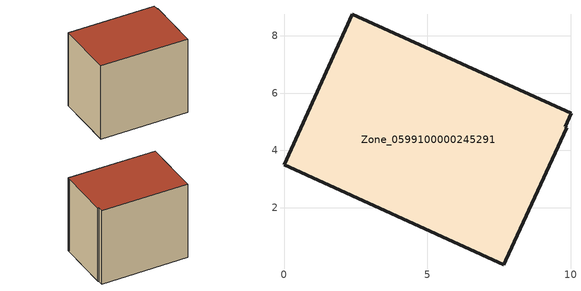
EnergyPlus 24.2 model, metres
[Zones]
Zone_0599100000245291
 floor ground (C_G): 9.81,4.83 9.87,4.79 7.74,0.17 7.67,0.01 0,3.5 2.39,8.75 10.01,5.29 z0
 wall outside (C_F): 0,3.5 7.67,0.01 7.74,0.17 9.87,4.79 9.81,4.83 10.01,5.29 2.39,8.75 0,3.5 z0:7.53
 roof outside (C_R): 9.87,4.79 9.81,4.83 10.01,5.29 2.39,8.75 0,3.5 7.67,0.01 7.74,0.17 z7.53
[BUILDING]
Pand.0599100000245291: North Axis=0; Terrain=City; Loads Convergence Tolerance Value=0.04; Temperature Convergence Tolerance Value=0.4; Solar Distribution=FullExterior; Maximum Number of Warmup Days=25; Minimum Number of Warmup Days=1
[Site:Location]
Rotterdam.The.Hague.AP_ZH_NLD Design_Conditions: Latitude=51.96; Longitude=4.45; Time Zone=1; Elevation=-4.5
[SITE:GROUNDTEMPERATURE:BUILDINGSURFACE]
18, 18, 18, 18, 18, 18, 18, 18, 18, 18, 18, 18
[MATERIAL] Thermal Absorptance=0.9; Solar Absorptance=0.7; Visible Absorptance=0.7
Name | Roughness | Thickness | Conductivity | Density | Specific Heat
G.TC.1946-1964 | MediumSmooth | 0.15 | 1 | 540 | 1210
F.TC.1946-1964 | Rough | 0.3 | 0.857143 | 1920 | 840
R.TC.1946-1964 | MediumRough | 0.2 | 0.235294 | 1500 | 1000
[CONSTRUCTION]
C_G: G.TC.1946-1964
C_F: F.TC.1946-1964
C_R: R.TC.1946-1964
[ZONE]
Zone_0599100000245291: Type=1; Multiplier=1; Ceiling Height=Autocalculate; Volume=Autocalculate; Floor Area=autocalculate; Part of Total Floor Area=Yes
[ZONEINFILTRATION:DESIGNFLOWRATE]
Infil_Zone_0599100000245291: Zone or ZoneList or Space or SpaceList=Zone_0599100000245291; Schedule=AlwaysOn; Design Flow Rate Calculation Method=Flow/Area; Flow Rate per Floor Area=0.003; Constant Term Coefficient=1; Temperature Term Coefficient=0; Velocity Term Coefficient=0; Velocity Squared Term Coefficient=0
[HVACTEMPLATE:ZONE:IDEALLOADSAIRSYSTEM]
Zone_0599100000245291: Maximum Heating Supply Air Temperature=50; Minimum Cooling Supply Air Temperature=13; Maximum Heating Supply Air Humidity Ratio=0.0156; Minimum Cooling Supply Air Humidity Ratio=0.0077; Heating Limit=NoLimit; Cooling Limit=NoLimit; Dehumidification Control Type=ConstantSensibleHeatRatio; Cooling Sensible Heat Ratio=0.7; Dehumidification Setpoint=60; Humidification Control Type=None; Humidification Setpoint=30; Outdoor Air Method=None; Outdoor Air Flow Rate per Person=0.00944; Outdoor Air Flow Rate per Zone Floor Area=0; Outdoor Air Flow Rate per Zone=0; Demand Controlled Ventilation Type=None; Outdoor Air Economizer Type=NoEconomizer; Heat Recovery Type=None; Sensible Heat Recovery Effectiveness=0.7; Latent Heat Recovery Effectiveness=0.65
[ZONECONTROL:THERMOSTAT]
ThermostatControl_Zone_0599100000245291: Zone or ZoneList=Zone_0599100000245291; Control Type Schedule=DualSetpointControlType; Control 1=Thermostat_Zone_0599100000245291; Temperature Difference Between Cutout And Setpoint=0
[THERMOSTATSETPOINT:DUALSETPOINT]
Thermostat_Zone_0599100000245291: Heating Setpoint Temperature Schedule=HeatingSetpoint_Zone_0599100000245291; Cooling Setpoint Temperature Schedule=CoolingSetpoint_Zone_0599100000245291
[SCHEDULE:COMPACT]
HeatingSetpoint_Zone_0599100000245291: Through: 12/31, For: AllDays, Until: 24:00, 21
CoolingSetpoint_Zone_0599100000245291: Through: 12/31, For: AllDays, Until: 24:00, 24
DualSetpointControlType: Through: 12/31, For: AllDays, Until: 24:00, 4
AlwaysOn: Through: 12/31, For: AllDays, Until: 24:00, 1
